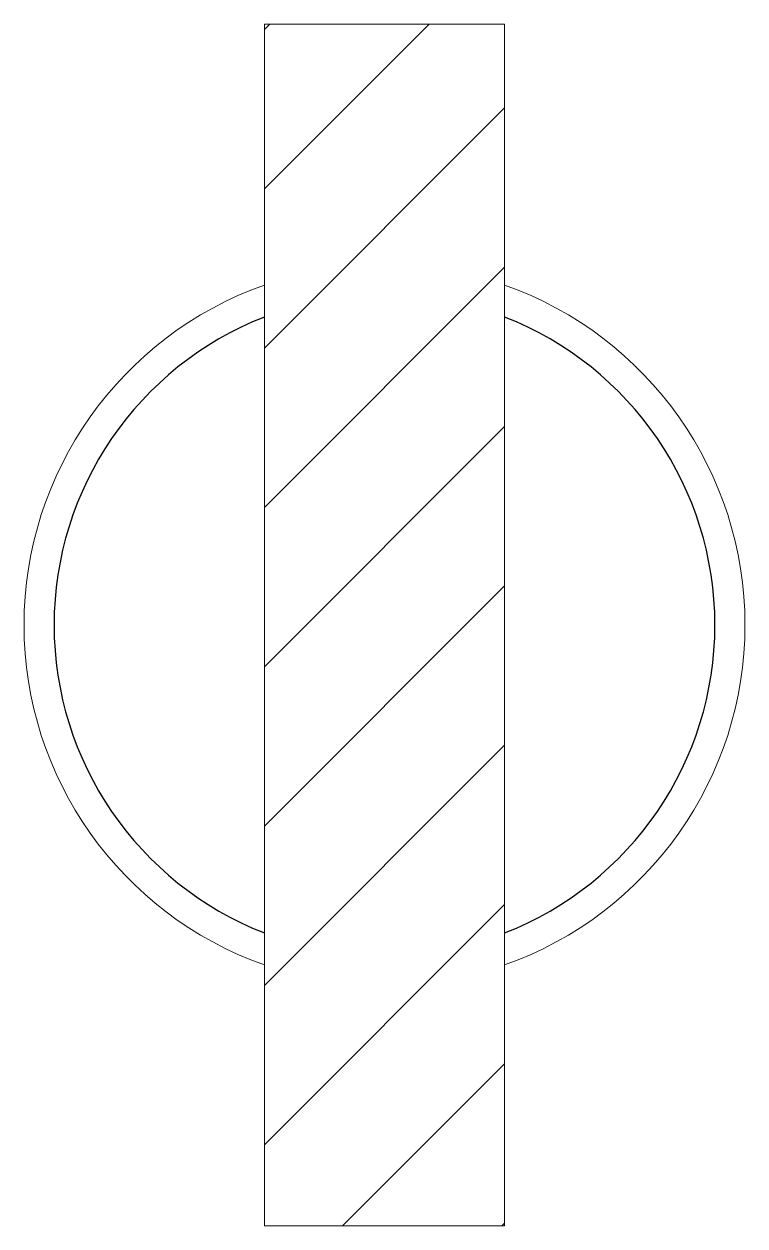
# Model space of a CAD drawing. Header units: inches. Extents: x 0 to 24, y 0 to 40.
import ezdxf

# ---------------------------------------------------------------- set-up
doc = ezdxf.new("R2010")
doc.units = ezdxf.units.IN
doc.layers.add('Duong-co-ban', color=7, linetype='Continuous')
doc.layers.add('Vỏ Tủ', color=255, linetype='Continuous', lineweight=18)

# ---------------------------------------------------------------- blocks, each defined once
blk = doc.blocks.new('Khóa vặn')
at = {"layer": 'Vỏ Tủ'}
h = blk.add_hatch(dxfattribs=at)
h.set_pattern_fill('ANSI31', color=256, scale=30, style=0)
h.set_pattern_definition([(45, (0, 0), (-2.6516504, 2.6516504), [])])
h.paths.add_polyline_path([(19375.747, 9738.021), (19367.747, 9738.021), (19367.747, 9698.021), (19375.747, 9698.021)])
at = {"layer": 'Duong-co-ban'}
for start, end in [(111.3237, 248.6763), (111.3237, 248.6763), (111.3237, 248.6763), (111.3237, 248.6763), (291.3237, 68.6763), (291.3237, 68.6763), (291.3237, 68.6763), (291.3237, 68.6763)]:
    blk.add_arc((19371.747, 9718.021), 11, start, end, dxfattribs=at)
at = {"layer": 'Vỏ Tủ'}
for p, q in [((19367.747, 9738.021), (19367.747, 9698.021)), ((19367.747, 9738.021), (19375.747, 9738.021)), ((19375.747, 9738.021), (19375.747, 9698.021)), ((19367.747, 9698.021), (19375.747, 9698.021))]:
    blk.add_line(p, q, dxfattribs=at)
for radius, start, end in [(12, 109.4712, 250.5288), (12, 289.4712, 70.5288), (11, 111.3237, 248.6763), (11, 111.3237, 248.6763), (11, 291.3237, 68.6763), (11, 291.3237, 68.6763)]:
    blk.add_arc((19371.747, 9718.021), radius, start, end, dxfattribs=at)

msp = doc.modelspace()

# ---------------------------------------------------------------- block references
msp.add_blockref('Khóa vặn', (-19359.747, -9698.021))

doc.saveas('drawing.dxf')
